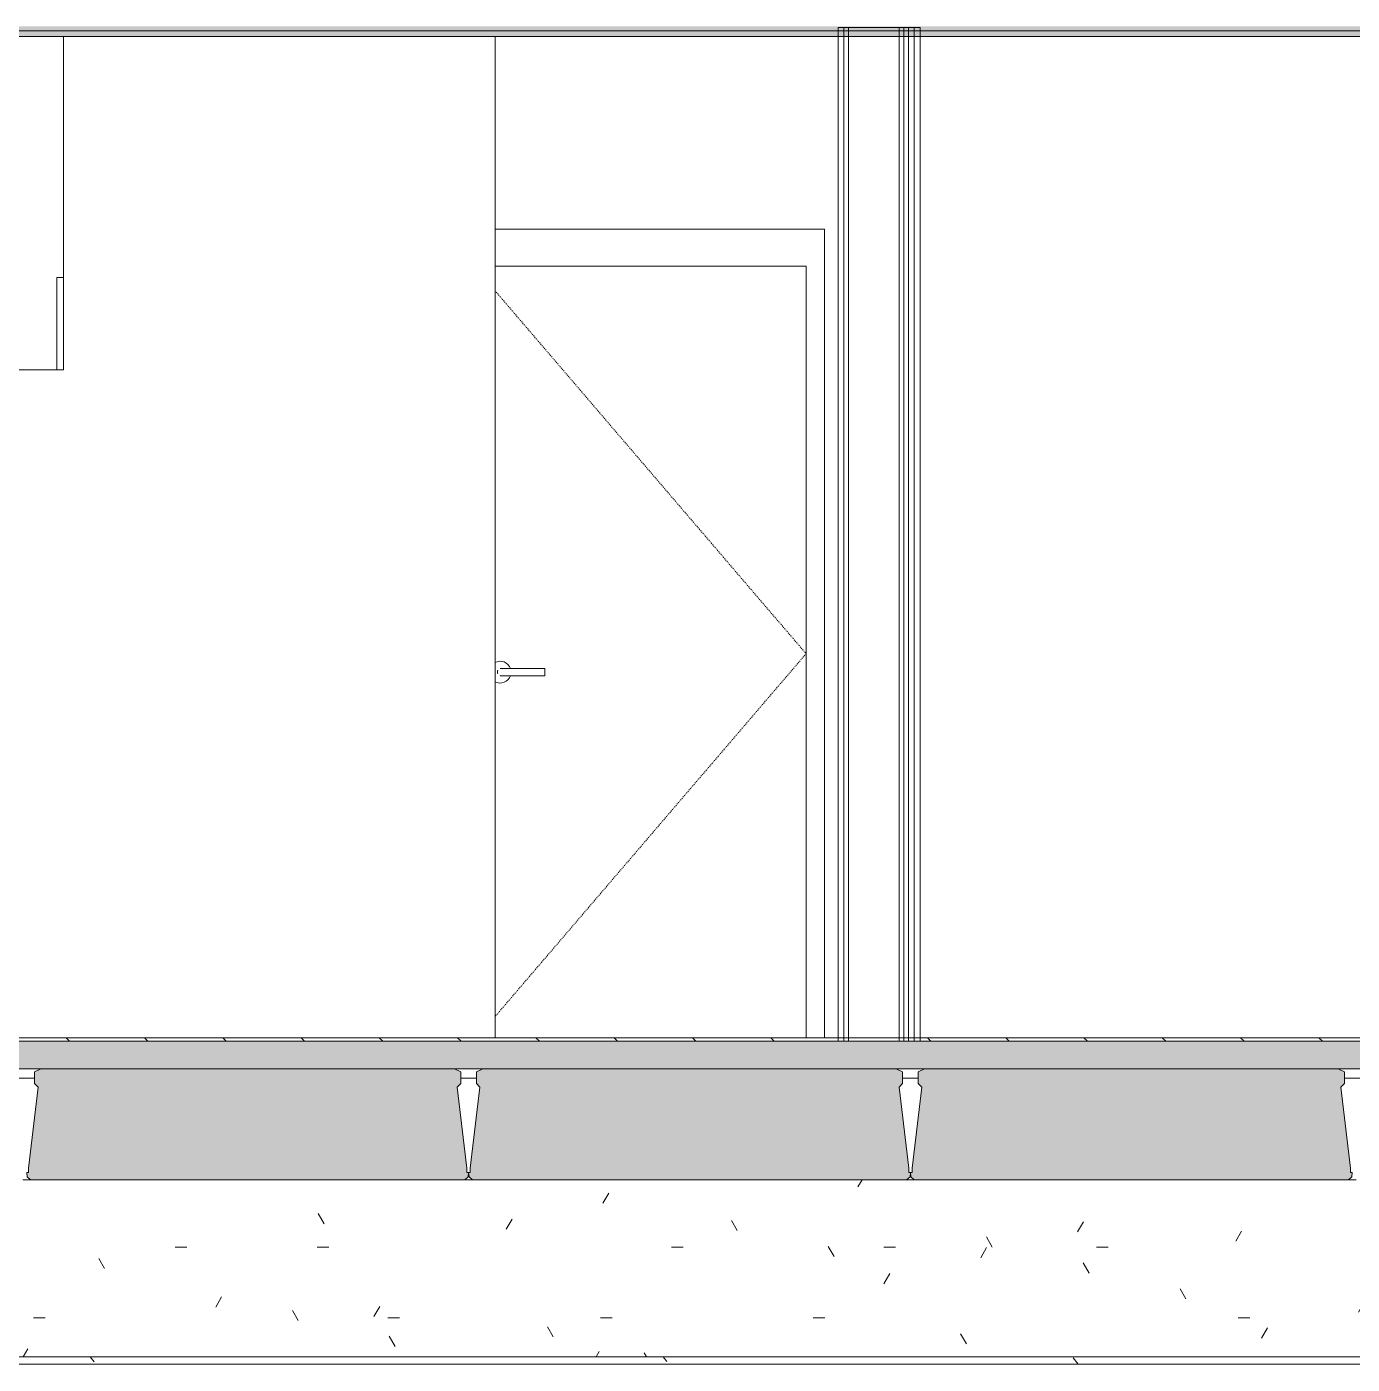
# Model space of a CAD drawing. Header units: inches. Extents: x -4168 to 1483, y -300 to 637.
# Drawn here: x 623.6 to 767.3, y -35 to 109.9 of the extents above; entities that cross this region are included whole.
import ezdxf

# ---------------------------------------------------------------- set-up
doc = ezdxf.new("R2010")
doc.units = ezdxf.units.IN
doc.header["$MEASUREMENT"] = 0
doc.linetypes.add('Dash 1_16_', pattern=[0.125, 0.0625, -0.0625])
doc.linetypes.add('Grid Line 1_2_', pattern=[0.875, 0.5, -0.125, 0.125, -0.125])
for name, color, linetype, lineweight in [('0-3', 55, 'Continuous', 9), ('0-5', 10, 'Continuous', 5), ('0-6', 253, 'Continuous', 9), ('A-CLNG-1', 251, 'Continuous', 5), ('A-CLNG-2', 13, 'Continuous', 9), ('A-CLNG-PATT-1', 45, 'Continuous', 9), ('A-DOOR-2', 253, 'Continuous', 9), ('A-DOOR-4', 7, 'Dash 1_16_', 9), ('A-DOOR-5', 7, 'Continuous', 9), ('A-DOOR-FRAM-3', 7, 'Continuous', 9), ('A-FLOR-7', 192, 'Continuous', 9), ('A-FLOR-LEVL-1', 51, 'Grid Line 1_2_', 9), ('A-FLOR-MCUT-2', 51, 'Continuous', 9), ('A-FLOR-PATT-1', 45, 'Continuous', 9), ('A-WALL-3', 9, 'Continuous', 9), ('A-WALL-4', 250, 'Continuous', 13), ('I-WALL-3', 7, 'Continuous', 9), ('I-WALL-4', 55, 'Continuous', 9), ('S-BEAM-2', 7, 'Continuous', 9), ('S-BEAM-4', 55, 'Continuous', 9), ('S-BEAM-5', 50, 'Continuous', 9)]:
    doc.layers.add(name, color=color, linetype=linetype, lineweight=lineweight)
pattern_1 = [(0, (-10964.796, 146.633), (30.72, 7.68), [1.267, -21.773, 1.267, -21.773, -122.88]), (0, (-10964.796, 146.633), (30.72, 7.68), [-46.08, 1.267, -44.813, 1.267, -21.773, -53.76]), (0, (-10964.796, 146.633), (30.72, 7.68), [-115.2, 1.267, -14.093, 1.267, -37.133]), (120, (-10953.276, 150.473), (-22.011075, 22.7643), [1.267, -21.773, 1.267, -21.773, -122.88]), (120, (-10953.276, 150.473), (-22.011075, 22.7643), [-46.08, 1.267, -44.813, 1.267, -21.773, -53.76]), (120, (-10953.276, 150.473), (-22.011075, 22.7643), [-115.2, 1.267, -14.093, 1.267, -37.133]), (240, (-10949.436, 165.833), (-8.708925, -30.4443), [1.267, -21.773, 1.267, -21.773, -122.88]), (240, (-10949.436, 165.833), (-8.708925, -30.4443), [-46.08, 1.267, -44.813, 1.267, -21.773, -53.76]), (240, (-10949.436, 165.833), (-8.708925, -30.4443), [-115.2, 1.267, -14.093, 1.267, -37.133])]

# ---------------------------------------------------------------- blocks, each defined once
blk = doc.blocks.new('SLIDING - FLUSH - SLIDING - FLUSH - 5-0 x 6-8-3203586-BUILDING SECTION - EAST_WEST AT RAMP - LOOKING SOUTH')
at = {"layer": 'A-DOOR-2'}
for p in [(-10436.96, 82.75), (-10437.71, 72.75)]:
    blk.add_line(p, (-10437.71, 82.75), dxfattribs=at)
blk = doc.blocks.new('CTR - 1st Phase - Unit Layouts_rvt-2-BUILDING SECTION - EAST_WEST AT RAMP - LOOKING SOUTH')
at = {"layer": 'A-WALL-3'}
for p, q in [((-10436.96, 108.87), (-10436.96, 72.75)), ((-10390.21, 0.37), (-10390.21, 108.87)), ((-10436.96, 72.75), (-10529.58, 72.75))]:
    blk.add_line(p, q, dxfattribs=at)
at = {"layer": '0-6'}
blk.add_blockref('SLIDING - FLUSH - SLIDING - FLUSH - 5-0 x 6-8-3203586-BUILDING SECTION - EAST_WEST AT RAMP - LOOKING SOUTH', (0, 0), dxfattribs=at)
blk = doc.blocks.new('HOLLOW METAL - UNIT DOOR-V92-BUILDING SECTION - EAST_WEST AT RAMP - LOOKING SOUTH')
at = {"layer": 'A-DOOR-4'}
for p, q in [((-10390.21, 81.33), (-10356.5, 42)), ((-10356.5, 42), (-10390.21, 2.67))]:
    blk.add_line(p, q, dxfattribs=at)
at = {"layer": 'A-DOOR-5'}
for p, q in [((-10356.5, 84), (-10390.21, 84)), ((-10356.5, 0.37), (-10356.5, 84)), ((-10384.82, 40.39), (-10388.96, 40.39)), ((-10388.96, 39.61), (-10384.82, 39.61)), ((-10384.82, 40.39), (-10384.82, 40)), ((-10384.82, 40), (-10384.82, 39.61))]:
    blk.add_line(p, q, dxfattribs=at)
at = {"layer": 'A-DOOR-5', "flags": 128}
for points in [[(-10388.96, 40.39), (-10388.98, 40.39), (-10389.01, 40.39), (-10389.03, 40.39), (-10389.05, 40.39), (-10389.08, 40.39), (-10389.1, 40.39), (-10389.12, 40.39), (-10389.14, 40.39), (-10389.17, 40.39), (-10389.19, 40.39), (-10389.21, 40.39), (-10389.23, 40.39), (-10389.25, 40.39), (-10389.27, 40.39), (-10389.29, 40.39), (-10389.31, 40.39), (-10389.33, 40.39), (-10389.35, 40.39), (-10389.37, 40.39), (-10389.38, 40.39), (-10389.4, 40.39), (-10389.41, 40.39), (-10389.43, 40.39), (-10389.44, 40.39), (-10389.46, 40.39), (-10389.47, 40.39), (-10389.48, 40.39), (-10389.49, 40.39), (-10389.5, 40.39), (-10389.51, 40.39), (-10389.52, 40.39), (-10389.52, 40.39), (-10389.53, 40.39), (-10389.54, 40.39), (-10389.54, 40.39), (-10389.54, 40.39), (-10389.55, 40.39), (-10389.55, 40.39), (-10389.55, 40.39)], [(-10389.55, 39.61), (-10389.55, 39.61), (-10389.55, 39.61), (-10389.54, 39.61), (-10389.54, 39.61), (-10389.54, 39.61), (-10389.53, 39.61), (-10389.53, 39.61), (-10389.52, 39.61), (-10389.51, 39.61), (-10389.5, 39.61), (-10389.49, 39.61), (-10389.48, 39.61), (-10389.47, 39.61), (-10389.46, 39.61), (-10389.45, 39.61), (-10389.43, 39.61), (-10389.42, 39.61), (-10389.4, 39.61), (-10389.39, 39.61), (-10389.37, 39.61), (-10389.35, 39.61), (-10389.33, 39.61), (-10389.32, 39.61), (-10389.3, 39.61), (-10389.28, 39.61), (-10389.26, 39.61), (-10389.24, 39.61), (-10389.22, 39.61), (-10389.19, 39.61), (-10389.17, 39.61), (-10389.15, 39.61), (-10389.13, 39.61), (-10389.1, 39.61), (-10389.08, 39.61), (-10389.06, 39.61), (-10389.04, 39.61), (-10389.01, 39.61), (-10388.99, 39.61), (-10388.96, 39.61), (-10388.96, 39.61)]]:
    blk.add_lwpolyline(points, dxfattribs=at)
at = {"layer": 'A-DOOR-5'}
for centre, radius, start, end in [((-10389.65, 40), 1.18, 19.6343, 118.7704), ((-10389.65, 40), 1.18, 241.2296, 340.4367), ((-10389.55, 40), 0.394, 150, 180), ((-10389.55, 40), 0.394, 180, 210), ((-10389.55, 40), 0.394, 90, 105), ((-10389.55, 40), 0.394, 255, 270)]:
    blk.add_arc(centre, radius, start, end, dxfattribs=at)
at = {"layer": 'A-DOOR-FRAM-3'}
for p, q in [((-10354.5, 88), (-10390.21, 88)), ((-10354.5, 0.37), (-10354.5, 88)), ((-10390.21, 84), (-10356.5, 84)), ((-10356.5, 0.37), (-10356.5, 84))]:
    blk.add_line(p, q, dxfattribs=at)
blk = doc.blocks.new('CTR - 1st Phase - Common Walls_rvt-2-BUILDING SECTION - EAST_WEST AT RAMP - LOOKING SOUTH')
at = {"layer": 'A-WALL-4'}
for p, q in [((-10352.4, 109.87), (-10352.4, 0)), ((-10351.9, 109.87), (-10351.9, 0)), ((-10346.4, 109.87), (-10346.4, 0)), ((-10345.9, 109.87), (-10345.9, 0)), ((-10345.4, 109.87), (-10345.4, 0)), ((-10344.78, 109.87), (-10344.78, 0))]:
    blk.add_line(p, q, dxfattribs=at)
at = {"layer": 'I-WALL-3'}
for p, q in [((-10344.15, 109.87), (-10353.03, 109.87)), ((-10353.03, 109.87), (-10353.03, 0)), ((-10344.15, 0), (-10344.15, 109.87)), ((-10353.03, 0), (-10344.15, 0))]:
    blk.add_line(p, q, dxfattribs=at)
at = {"layer": 'I-WALL-4'}
for p, q in [((-10390.21, 88), (-10354.5, 88)), ((-10354.5, 88), (-10354.5, 0.37))]:
    blk.add_line(p, q, dxfattribs=at)
at = {"layer": '0-3'}
blk.add_blockref('HOLLOW METAL - UNIT DOOR-V92-BUILDING SECTION - EAST_WEST AT RAMP - LOOKING SOUTH', (0, 0), dxfattribs=at)
blk = doc.blocks.new('034100 - Precast Structural Concrete - Solid Plank - 12_-1871143-BUILDING SECTION - EAST_WEST AT RAMP - LOOKING SOUTH')
at = {"layer": 'S-BEAM-5'}
blk.add_hatch(color=256, dxfattribs=at).paths.add_polyline_path([(-11207.13, -15), (-11206.75, -14.69), (-11206.75, -14.21), (-11206.89, -14.21), (-11206.89, -13.74), (-11207.92, -4.93), (-11207.56, -4.57), (-11207.56, -3.31), (-11208.25, -3), (-11253.06, -3), (-11253.75, -3.31), (-11253.75, -4.57), (-11253.36, -4.97), (-11254.42, -13.82), (-11254.42, -14.21), (-11254.6, -14.21), (-11254.55, -14.69), (-11254.18, -15), (-11215.47, -15)], flags=0)
at = {"layer": 'S-BEAM-2'}
for p, q in [((-11253.06, -3), (-11253.75, -3.31)), ((-11253.75, -3.31), (-11253.75, -4.57)), ((-11208.25, -3), (-11253.06, -3)), ((-11207.56, -3.31), (-11208.25, -3)), ((-11207.56, -4.57), (-11207.56, -3.31)), ((-11253.36, -4.97), (-11254.42, -13.74)), ((-11253.75, -4.57), (-11253.36, -4.97)), ((-11207.95, -4.97), (-11207.56, -4.57)), ((-11206.89, -13.74), (-11207.95, -4.97)), ((-11254.42, -14.21), (-11254.6, -14.21)), ((-11254.6, -14.21), (-11254.55, -14.69)), ((-11254.42, -13.74), (-11254.42, -13.82)), ((-11254.42, -13.82), (-11254.42, -14.21)), ((-11206.89, -14.21), (-11206.89, -13.74)), ((-11206.71, -14.21), (-11206.89, -14.21)), ((-11206.75, -14.69), (-11206.71, -14.21)), ((-11254.55, -14.69), (-11254.18, -15)), ((-11254.18, -15), (-11207.13, -15)), ((-11207.13, -15), (-11206.75, -14.69))]:
    blk.add_line(p, q, dxfattribs=at)
blk = doc.blocks.new('034100 - Precast Structural Concrete - Inverted Tee - IT 28IT31 _11_F _ 11_B SHELF_-1925202-BUILDING SECTION - EAST_WEST AT RAMP - LOOKING SOUTH')
at = {"layer": 'S-BEAM-4'}
h = blk.add_hatch(dxfattribs=at)
h.set_pattern_fill('FP_24', color=256, style=0, pattern_type=2)
h.set_pattern_definition(pattern_1)
h.paths.add_polyline_path([(-10393.25, -15), (-10392.66, -15), (-10393.03, -14.69), (-10393.08, -14.21), (-10393.12, -14.69), (-10393.49, -15)], flags=0)
h.paths.add_polyline_path([(-10345.19, -15), (-10344.78, -15), (-10345.15, -14.69), (-10345.19, -14.21), (-10345.24, -14.69), (-10345.61, -15), (-10345.24, -15)], flags=0)
h.paths.add_polyline_path([(-10440.96, -15), (-10440.54, -15), (-10440.92, -14.69), (-10440.96, -14.21), (-10441, -14.69), (-10441.37, -15), (-10441, -15)], flags=0)
h.paths.add_polyline_path([(-10249.39, -15), (-10249.01, -15), (-10249.39, -14.69), (-10249.43, -14.21), (-10249.47, -14.69), (-10249.85, -15), (-10249.43, -15)], flags=0)
h.paths.add_polyline_path([(-10201.73, -15), (-10201.13, -15), (-10201.51, -14.69), (-10201.55, -14.21), (-10201.59, -14.69), (-10201.96, -15)], flags=0)
h.paths.add_polyline_path([(-10297.31, -15), (-10296.9, -15), (-10297.27, -14.69), (-10297.31, -14.21), (-10297.35, -14.69), (-10297.73, -15), (-10297.35, -15)], flags=0)
h.paths.add_polyline_path([(-10441, -14.21), (-10440.78, -14.21), (-10440.78, -13.74), (-10439.72, -4.97), (-10440.11, -4.57), (-10440.11, -4), (-10441.8, -4), (-10441.8, -4.57), (-10442.2, -4.97), (-10441.13, -13.74), (-10441.13, -14.21)], flags=0)
h.paths.add_polyline_path([(-10393.25, -14.21), (-10392.9, -14.21), (-10392.9, -13.74), (-10391.84, -4.97), (-10392.23, -4.57), (-10392.23, -4), (-10393.92, -4), (-10393.92, -4.57), (-10394.32, -4.97), (-10393.25, -13.74)], flags=0)
h.paths.add_polyline_path([(-10345.37, -14.21), (-10345.02, -14.21), (-10345.02, -13.74), (-10343.95, -4.97), (-10344.35, -4.57), (-10344.35, -4), (-10346.04, -4), (-10346.04, -4.57), (-10346.43, -4.97), (-10345.37, -13.74)], flags=0)
h.paths.add_polyline_path([(-10297.35, -14.21), (-10297.13, -14.21), (-10297.13, -13.74), (-10296.07, -4.97), (-10296.47, -4.57), (-10296.47, -4), (-10298.16, -4), (-10298.16, -4.57), (-10298.55, -4.97), (-10297.49, -13.74), (-10297.49, -14.21)], flags=0)
h.paths.add_polyline_path([(-10201.59, -14.21), (-10201.37, -14.21), (-10201.37, -13.74), (-10200.31, -4.97), (-10200.7, -4.57), (-10200.7, -4), (-10202.39, -4), (-10202.39, -4.57), (-10202.79, -4.97), (-10201.73, -13.74), (-10201.73, -14.21)], flags=0)
h.paths.add_polyline_path([(-10249.61, -14.21), (-10249.25, -14.21), (-10249.25, -13.74), (-10248.19, -4.97), (-10248.58, -4.57), (-10248.58, -4), (-10250.28, -4), (-10250.28, -4.57), (-10250.67, -4.97), (-10249.61, -13.74)], flags=0)
h = blk.add_hatch(dxfattribs=at)
h.set_pattern_fill('FP_24', color=256, style=0, pattern_type=2)
h.set_pattern_definition(pattern_1)
h.paths.add_polyline_path([(-10344.15, -34.21), (-10167.15, -34.21), (-10167.15, -15), (-10467.21, -15), (-10467.21, -34.21), (-10344.78, -34.21)], flags=0)
h = blk.add_hatch(dxfattribs=at)
h.set_pattern_fill('FP_38', color=256, style=0, pattern_type=2)
h.set_pattern_definition([(0, (-10964.796, 193.91), (30.72, 5.431), [1.267, -21.773, 1.267, -21.773, -122.88]), (0, (-10964.796, 193.91), (30.72, 5.431), [-46.08, 1.267, -44.813, 1.267, -21.773, -53.76]), (0, (-10964.796, 193.91), (30.72, 5.431), [-115.2, 1.267, -14.093, 1.267, -37.133]), (129.232, (-10953.276, 196.626), (-22.01134, 16.097085), [1.002, -17.213, 1.002, -114.358]), (129.232, (-10953.276, 196.626), (-22.01134, 16.097085), [-19.217, -17.213, 1.002, -35.428, -60.716]), (129.232, (-10953.276, 196.626), (-22.01134, 16.097085), [-72.859, 1.002, -17.213, 1.002, -41.499]), (129.232, (-10953.276, 196.626), (-22.01134, 16.097085), [-92.075, -11.141, 1.002, -29.356]), (230.768, (-10949.436, 207.487), (-8.709237, -21.52714), [1.002, -17.213, 1.002, -114.358]), (230.768, (-10949.436, 207.487), (-8.709237, -21.52714), [-19.217, -17.213, 1.002, -35.428, -60.716]), (230.768, (-10949.436, 207.487), (-8.709237, -21.52714), [-72.859, 1.002, -17.213, 1.002, -41.499]), (230.768, (-10949.436, 207.487), (-8.709237, -21.52714), [-92.075, -11.141, 1.002, -29.356])])
h.paths.add_polyline_path([(-10167.17, -35), (-10167.15, -35), (-10167.17, -34.21), (-10467.21, -34.21), (-10467.21, -35), (-10190.23, -35)], flags=0)
for p, q in [((-10440.11, -4), (-10441.8, -4)), ((-10392.23, -4), (-10393.92, -4)), ((-10344.35, -4), (-10346.04, -4)), ((-10296.47, -4), (-10298.16, -4)), ((-10441.37, -15), (-10440.54, -15)), ((-10393.49, -15), (-10392.66, -15)), ((-10345.61, -15), (-10344.78, -15)), ((-10297.73, -15), (-10296.9, -15)), ((-10467.23, -34.21), (-10167.15, -34.21)), ((-10467.21, -35), (-10167.15, -35))]:
    blk.add_line(p, q, dxfattribs=at)
blk = doc.blocks.new('CTR - 1st Phase - Structure_rvt-2-BUILDING SECTION - EAST_WEST AT RAMP - LOOKING SOUTH')
at = {"layer": '0-3'}
for name, p in [('034100 - Precast Structural Concrete - Inverted Tee - IT 28IT31 _11_F _ 11_B SHELF_-1925202-BUILDING SECTION - EAST_WEST AT RAMP - LOOKING SOUTH', (0, 0)), ('034100 - Precast Structural Concrete - Solid Plank - 12_-1871143-BUILDING SECTION - EAST_WEST AT RAMP - LOOKING SOUTH', (813.64, 0)), ('034100 - Precast Structural Concrete - Solid Plank - 12_-1871143-BUILDING SECTION - EAST_WEST AT RAMP - LOOKING SOUTH', (861.52, 0)), ('034100 - Precast Structural Concrete - Solid Plank - 12_-1871143-BUILDING SECTION - EAST_WEST AT RAMP - LOOKING SOUTH', (909.4, 0))]:
    blk.add_blockref(name, p, dxfattribs=at)

msp = doc.modelspace()

# ---------------------------------------------------------------- hatches: boundary and pattern name
at = {"layer": 'A-CLNG-1'}
h = msp.add_hatch(color=256, dxfattribs=at)
h.paths.add_polyline_path([(-774.6726, 109.5), (-774.6226, 109.5), (-774.6226, 110), (-774.6726, 109.9995)], flags=0)
h.paths.add_polyline_path([(-814.2351, 109.5), (-814.2351, 110), (-814.8601, 110), (-814.8601, 109.5)], flags=0)
h.paths.add_polyline_path([(-1017.1241, 109.5), (-818.3601, 109.5), (-818.3601, 110), (-1017.1241, 110)], flags=0)
h.paths.add_polyline_path([(874.3335, 109.5), (1047.479, 109.5), (1047.4774, 110), (-366.4226, 110), (-366.4226, 109.5), (874.1123, 109.5)], flags=0)
at = {"layer": 'A-CLNG-PATT-1'}
h = msp.add_hatch(dxfattribs=at)
h.set_pattern_fill('FP_24', color=256, style=0, pattern_type=2)
h.set_pattern_definition([(0, (99.771, 146.633), (30.72, 7.68), [1.267, -21.773, 1.267, -21.773, -122.88]), (0, (99.771, 146.633), (30.72, 7.68), [-46.08, 1.267, -44.813, 1.267, -21.773, -53.76]), (0, (99.771, 146.633), (30.72, 7.68), [-115.2, 1.267, -14.093, 1.267, -37.133]), (120, (111.291, 150.473), (-22.011075, 22.7643), [1.267, -21.773, 1.267, -21.773, -122.88]), (120, (111.291, 150.473), (-22.011075, 22.7643), [-46.08, 1.267, -44.813, 1.267, -21.773, -53.76]), (120, (111.291, 150.473), (-22.011075, 22.7643), [-115.2, 1.267, -14.093, 1.267, -37.133]), (240, (115.131, 165.833), (-8.708925, -30.4443), [1.267, -21.773, 1.267, -21.773, -122.88]), (240, (115.131, 165.833), (-8.708925, -30.4443), [-46.08, 1.267, -44.813, 1.267, -21.773, -53.76]), (240, (115.131, 165.833), (-8.708925, -30.4443), [-115.2, 1.267, -14.093, 1.267, -37.133])])
h.paths.add_polyline_path([(-774.6226, 108.875), (-774.6226, 109.5), (-774.6726, 109.4994), (-774.6726, 108.875)], flags=0)
h.paths.add_polyline_path([(-814.2351, 108.875), (-814.2351, 109.5), (-814.8601, 109.5), (-814.8601, 108.875)], flags=0)
h.paths.add_polyline_path([(-1017.1226, 108.875), (-818.3601, 108.875), (-818.3601, 109.5), (-1017.1241, 109.5), (-1017.1241, 108.875)], flags=0)
h.paths.add_polyline_path([(915.8945, 108.875), (1047.479, 108.875), (1047.4774, 109.5), (-366.4226, 109.5), (-366.4226, 108.875), (915.0897, 108.875)], flags=0)
at = {"layer": 'A-FLOR-PATT-1'}
h = msp.add_hatch(dxfattribs=at)
h.set_pattern_fill('FP_21', color=256, style=0, pattern_type=2)
h.set_pattern_definition([(135, (99.771, 146.633), (-4.24264, -4.24264), [])])
h.paths.add_polyline_path([(96.7524, 0), (223.0649, 0), (223.0649, 0.375), (-59.1226, 0.375), (-59.1226, 0), (94.1274, 0)], flags=0)
h.paths.add_polyline_path([(356.0024, 0), (511.3774, 0), (511.3774, 0.375), (228.5649, 0.375), (228.5649, 0), (322.282, 0)], flags=0)
h.paths.add_polyline_path([(-1016.4976, 0), (-843.5476, 0), (-843.5476, 0.375), (-1016.4976, 0.375)], flags=0)
h.paths.add_polyline_path([(-774.6226, 0), (-774.6226, 0.375), (-774.6726, 0.375), (-774.6726, 0.0001)], flags=0)
h.paths.add_polyline_path([(898.1539, 0), (1047.4774, 0), (1047.4774, 0.375), (718.1649, 0.375), (718.1649, 0), (876.0569, 0)], flags=0)
h.paths.add_polyline_path([(-150.905, 0), (-64.6226, 0), (-64.6226, 0.375), (-367.6226, 0.375), (-367.6226, 0), (-190.3373, 0)], flags=0)
h.paths.add_polyline_path([(712.6649, 0), (712.6649, 0.375), (540.5649, 0.375), (540.5649, 0), (708.0649, 0)], flags=0)
h.paths.add_polyline_path([(518.3149, 0), (518.3149, 0.375), (516.8774, 0.375), (516.8774, 0)], flags=0)
h = msp.add_hatch(dxfattribs=at)
h.set_pattern_fill('FP_22', color=256, style=0, pattern_type=2)
h.set_pattern_definition([(0, (99.771, 146.633), (15.36, 3.84), [1.267, -10.253, 1.267, -10.253, -61.44]), (0, (99.771, 146.633), (15.36, 3.84), [-23.04, 1.267, -21.773, 1.267, -10.253, -26.88]), (0, (99.771, 146.633), (15.36, 3.84), [-57.6, 1.267, -6.413, 1.267, -17.933]), (120, (105.531, 148.553), (-11.005538, 11.38215), [1.267, -10.253, 1.267, -10.253, -61.44]), (120, (105.531, 148.553), (-11.005538, 11.38215), [-23.04, 1.267, -21.773, 1.267, -10.253, -26.88]), (120, (105.531, 148.553), (-11.005538, 11.38215), [-57.6, 1.267, -6.413, 1.267, -17.933]), (240, (107.451, 156.233), (-4.354462, -15.22215), [1.267, -10.253, 1.267, -10.253, -61.44]), (240, (107.451, 156.233), (-4.354462, -15.22215), [-23.04, 1.267, -21.773, 1.267, -10.253, -26.88]), (240, (107.451, 156.233), (-4.354462, -15.22215), [-57.6, 1.267, -6.413, 1.267, -17.933])])
h.paths.add_polyline_path([(440.5787, -3), (1047.4774, -3), (1047.4774, 0), (-367.6226, 0), (-367.6226, -3), (420.2899, -3)], flags=0)
h.paths.add_polyline_path([(-774.6226, -3), (-774.6226, 0), (-1016.6226, 0), (-1016.6226, -3), (-778.1726, -3)], flags=0)

# ---------------------------------------------------------------- linework, layer by layer
at = {"layer": 'A-CLNG-2'}
for p, q in [((1047.479, 109.5), (-366.4226, 109.5)), ((-366.4226, 108.875), (1047.479, 108.875))]:
    msp.add_line(p, q, dxfattribs=at)
at = {"layer": 'A-FLOR-7'}
for p, q in [((1047.4774, 0.375), (540.5649, 0.375)), ((-367.6226, -3), (1047.4774, -3))]:
    msp.add_line(p, q, dxfattribs=at)
at = {"layer": 'A-FLOR-LEVL-1'}
msp.add_line((-1138.4549, 0), (1405.5613, 0), dxfattribs=at)
at = {"layer": 'A-FLOR-MCUT-2'}
msp.add_line((1047.4774, 0), (540.5649, 0), dxfattribs=at)

# ---------------------------------------------------------------- block references
at = {"layer": '0-5'}
for name in ['CTR - 1st Phase - Structure_rvt-2-BUILDING SECTION - EAST_WEST AT RAMP - LOOKING SOUTH', 'CTR - 1st Phase - Common Walls_rvt-2-BUILDING SECTION - EAST_WEST AT RAMP - LOOKING SOUTH', 'CTR - 1st Phase - Unit Layouts_rvt-2-BUILDING SECTION - EAST_WEST AT RAMP - LOOKING SOUTH']:
    msp.add_blockref(name, (11064.5668, 0), dxfattribs=at)

doc.saveas('drawing.dxf')
